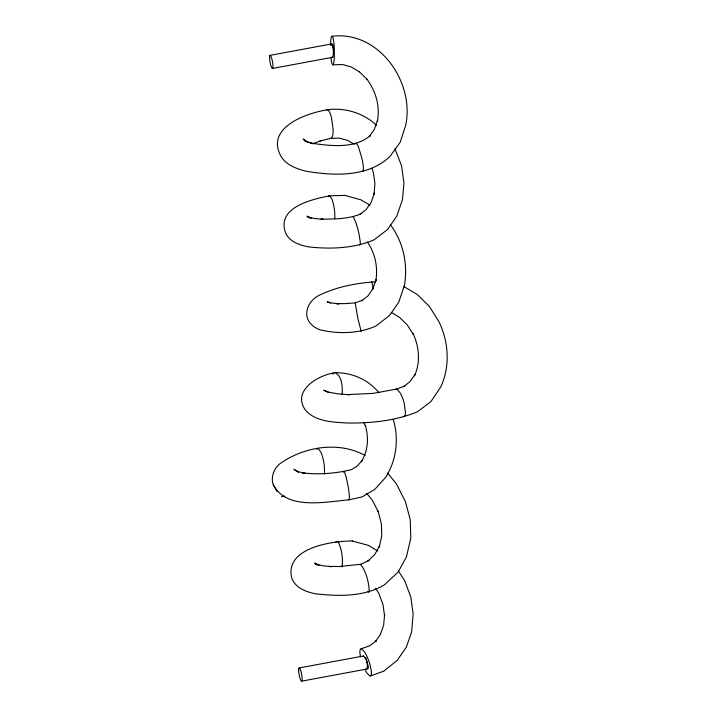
<?xml version="1.0" encoding="UTF-8"?>
<svg xmlns="http://www.w3.org/2000/svg" width="717" height="717" viewBox="0 0 717 717"><rect width="100%" height="100%" fill="white"/><g stroke="black" fill="none" stroke-linecap="round" stroke-linejoin="round"><path stroke-width="1.08" d="M334.83 218.309L334.839 214.921A14.752 3.549 83 0 0 332.491 200.733L331.514 198.242L329.515 195.84C311.743 199.344 276.52 207.33 285.5 232.684C289.516 242.032 300.091 245.429 309.314 246.989C330.967 249.229 353.669 248.494 373.916 239.908L387.538 229.512L396.734 216.301L402.488 199.505L403.949 182.835L401.565 165.896L395.013 148.742M377.554 120.331C380.118 105.713 375.6 90.566 366.647 78.888M342.126 394.565C342.556 387.18 342.376 377.088 335.484 372.697C318.527 374.579 290.699 391.123 305.998 410.859C316.349 421.677 332.661 422.116 346.634 422.985C370.555 423.424 395.013 420.96 417.33 411.845L430.962 401.574L440.65 387.099C450.384 366.459 448.743 342.179 439.037 321.852L429.358 306.401L417.151 294.409L403.51 286.334M377.456 121.415L377.59 120.017L374.355 129.338L369.327 136.553L370.268 135.665C353.839 149.279 329.686 145.82 310.022 143.006L312.917 143.597L305.101 140.837L308.005 142.477L303.085 139.008L305.576 141.545M342.027 566.887L342.368 564.225A14.259 3.433 82.9 0 0 341.14 550.038L339.338 544.194A14.725 3.54 82.9 0 0 335.628 542.428M343.38 472.144L343.658 471.383L351.231 469.707L356.887 466.364L361.968 460.798L361.278 461.712C368.18 450.984 368.914 437.424 365.329 425.405L365.545 426.248L363.77 422.286M332.724 374.131L334.023 372.921M360.077 564.727L368.959 560.336L367.955 561.026L374.686 554.635L379.643 545.664L379.212 547.17L381.74 536.083L381.39 523.688L378.038 511.024L378.54 512.261L372.338 500.224L366.71 493.386M326.593 110.068L327.463 109.737C345.11 107.335 363.573 113.152 376.568 125.296M312.612 143.776L321.727 140.415L319.988 140.962L330.815 138.381L332.383 136.75A14.008 3.352 82.6 0 0 333.029 128.325L331.397 117.4A14.994 3.585 82.6 0 0 328.44 110.373L327.463 109.737C306.571 113.143 265.908 127.16 280.544 155.508C285.447 164.946 296.829 168.952 306.535 171.3C334.454 175.934 368.072 177.278 390.021 156.405L400.158 142.325L405.661 125.475C415 82.177 378.943 30.589 332.294 36.235L331.792 36.325A14.681 1.954 88.4 0 0 330.519 45.332M309.152 217.807L306.984 216.167L311.151 218.255L307.987 217.027L314.763 218.551L323.376 219.312L320.992 219.187C334.373 219.061 348.337 219.151 360.875 213.89L359.97 214.41L366.136 209.606L371.164 202.4L374.399 193.079L374.014 194.424L374.955 183.669L373.36 172.394L371.899 168.459M360.848 648.921L369.972 645.667L376.291 640.747L375.403 641.688L380.431 634.464L383.667 625.143L384.608 614.397L384.545 615.733L382.95 604.386L378.899 593.488L375.565 588.298M370.51 675.916L383.631 671.229L397.075 660.518L406.27 647.317L411.639 631.874L413.153 613.86L410.778 596.992L404.755 580.806L398.311 570.786M269.915 55.397L331.102 44.024M272.612 68.429L332.706 57.252M281.458 496.693L284.721 496.083M299.114 667.957L363.313 656.019M301.678 681.15L366.961 669.015M330.931 57.459A14.161 1.891 88.4 0 0 332.088 63.947L333.1 64.754A14.681 1.954 88.4 0 0 334.373 55.747L334.292 48.344A14.161 1.891 88.4 0 0 332.805 37.132L332.294 36.235M352.155 541.003L368.287 545.332L377.877 551.006M332.598 64.835L342.636 64.557L351.052 66.86L359.486 71.861M330.815 138.381L339.419 138.139L347.682 140.407L354.153 144.234M375.878 281.691C356.062 283.161 335.825 286.854 317.963 295.924C311.303 299.823 306.455 306.41 306.768 314.369C306.903 322.023 313.661 327.75 320.454 329.937C338.639 334.122 358.697 333.728 375.905 326.02L389.492 315.543L398.706 302.314L404.388 285.5C408.107 264.376 403.277 241.889 390.353 224.663M352.45 540.994C332.455 540.887 283.986 547.698 291.846 578.377C295.664 588.146 306.365 592.081 315.883 593.837C338.872 596.436 363.86 596.911 384.384 584.866L398.007 572.202L406.414 556.984L410.796 538.171L410.285 519.924L405.49 501.783L396.322 483.715L387.565 473.086M335.484 372.697C352.011 372.508 368.395 379.732 378.845 392.584M330.591 303.031L327.221 301.848L332.15 303.139L339.159 303.757L336.524 303.676L345.935 303.596L355.067 302.897L362.587 300.217L361.709 300.799L367.866 296.013L372.876 288.817L376.111 279.513L375.807 280.867C378.083 267.45 375.296 253.074 367.256 241.979M365.186 455.51C338.576 440.785 303.345 446.7 279.406 464.141C272.935 469.626 269.61 480.533 275.059 487.829M369.927 205.17L360.857 199.801L344.85 195.409L329.515 195.84A14.215 3.424 83 0 0 328.637 196.082M391.285 312.478L399.584 317.398L407.22 324.891L413.404 334.507L413.028 333.539C419.23 346.67 420.718 362.372 414.471 375.771L414.982 374.462L409.927 381.713L403.716 386.553L404.693 386.131L396.304 389.125A14.734 4.194 73.8 0 0 395.3 389.555M368 591.695L368.762 592.197L369.255 591.758C368.941 582.303 366.306 571.816 360.561 564.279L339.759 566.502L329.085 566.43L331.46 566.663L322.731 565.758L315.838 564.046L318.94 565.381L314.682 563.087L316.753 564.79M328.44 392.558L323.726 390.227L329.99 392.459L338.863 393.983L349.672 394.682L347.485 394.583L373.181 393.373L396.304 389.125L397.55 389.636L400.418 393.292A14.143 4.033 73.8 0 1 404.218 403.115L405.49 412.858A14.734 4.194 73.8 0 1 403.474 416.792M366.88 668.136L367.462 668.611A6.803 1.622 70.3 0 0 368.314 666.407L366.53 660.214L363.895 656.216A6.803 1.622 70.3 0 0 363.134 656.53M359.127 71.503L367.229 79.453M298.371 472.351L293.916 469.321L298.326 471.696L305.119 473.39L302.207 472.754C315.982 474.708 329.99 473.722 343.658 471.383A14.268 1.595 79.6 0 1 346.239 477.567L347.772 484.531A14.627 1.631 79.6 0 1 349.385 497.374L349.027 499.812C326.047 501.757 286.406 510.621 273.213 484.611M355.265 303.103L357.783 318.16L361.171 331.281L361.162 330.528M332.285 56.751L332.751 57.127A6.803 0.905 88.4 0 0 333.342 52.95L333.306 49.518A6.561 0.878 88.4 0 0 332.616 44.32L332.141 43.952A6.803 0.905 88.4 0 0 331.756 45.341M275.418 488.438L277.228 491.593M393.328 419.633C399.046 438.938 396.501 460.431 385.567 477.441L374.812 489.361L361.995 496.944L349.027 499.812A14.268 1.595 79.6 0 1 348.561 499.597M360.49 656.808L359.997 653.805A14.681 3.495 70.3 0 1 361.834 649.046L364.523 651.95A14.161 3.37 70.3 0 1 370.017 664.641L371.361 671.031A14.681 3.495 70.3 0 1 369.524 675.79L366.835 672.887A14.161 3.37 70.3 0 1 365.329 670.296M352.889 216.74A14.295 1.918 76 0 1 353.553 217.359L355.381 221.248A14.69 1.972 76 0 1 359.208 235.033L360.176 241.235A14.295 1.918 76 0 1 359.665 244.999M366.19 668.378A6.722 1.264 79.5 0 0 367.418 667.348A6.722 1.264 79.5 0 0 366.504 660.223L366.073 658.681A6.722 1.264 79.5 0 0 365.616 657.399M330.86 44.49A6.695 1.264 79.5 0 1 333.548 49.598M362.399 170.996A14.824 2.017 76.4 0 0 363.394 170.718L363.358 166.855A14.161 1.927 76.4 0 0 361.493 156.808L358.518 147.084A14.824 2.017 76.4 0 0 355.784 143.992M371.37 282.274A14.761 1.075 85.4 0 1 371.612 281.808L372.293 283.771A14.125 1.031 85.4 0 1 373.1 289.05M316.806 449.353A14.25 3.621 80 0 1 318.653 448.932L320.92 452.266A14.663 3.728 80 0 1 324.326 465.862L324.559 472.485A14.25 3.621 80 0 1 324.371 474.197M269.538 57.969A6.695 1.264 79.5 0 0 272.29 68.447A6.695 1.264 79.5 0 0 271.976 59.314A6.695 1.264 79.5 0 0 269.538 57.969M298.648 670.243A6.722 1.264 79.5 0 0 301.328 681.051A6.722 1.264 79.5 0 0 301.221 672.358A6.722 1.264 79.5 0 0 298.648 670.243"/></g></svg>
